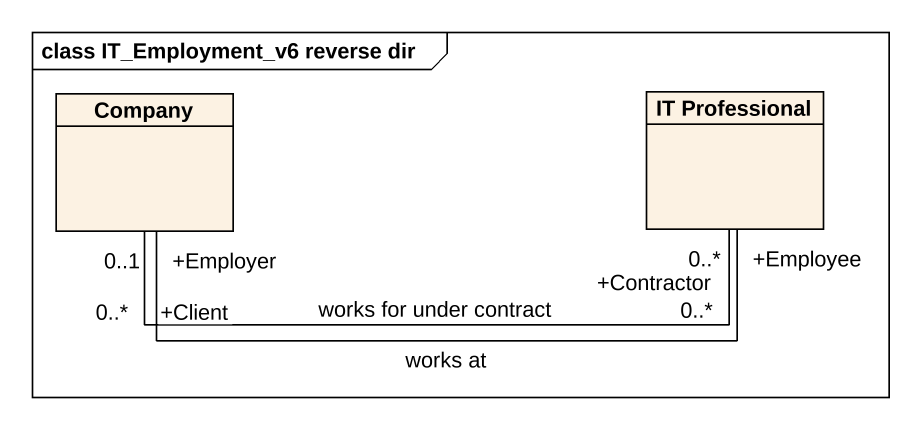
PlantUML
@startuml
mainframe class IT_Employment_v6 reverse dir
hide circle
hide empty members
class Company
class "IT Professional" as IT_Professional
IT_Professional "+Employee\n0..*" -left- "+Employer\n0..1" Company : works at
IT_Professional "+Contractor\n0..*" -left- "+Client\n0..*" Company : works for under contract
@enduml
